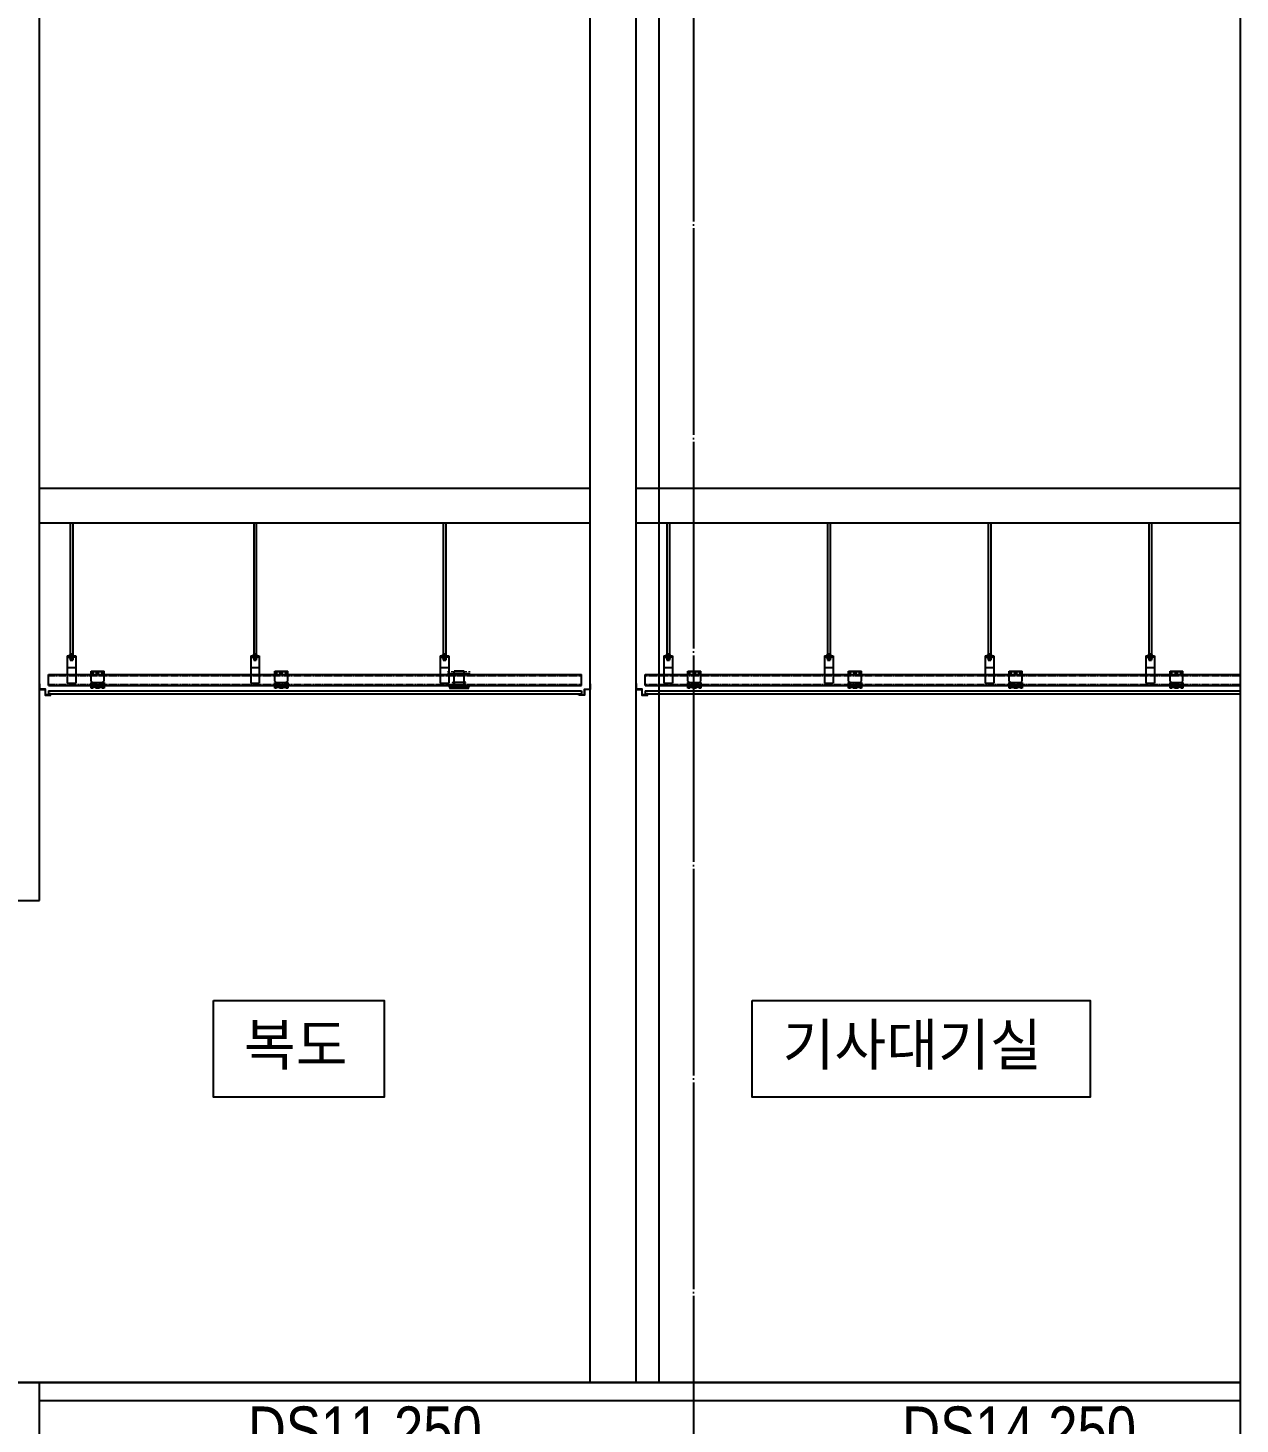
# Model space of a CAD drawing. Header units: millimetres. Extents: x 11948722 to 13111668, y -10771712 to -10232988.
# Drawn here: x 12189433 to 12194713, y -10556344 to -10550263 of the extents above; entities that cross this region are included whole.
import ezdxf
from ezdxf.enums import TextEntityAlignment as Align

# ---------------------------------------------------------------- set-up
doc = ezdxf.new("R2010")
doc.units = ezdxf.units.MM
doc.header["$LTSCALE"] = 150
doc.header["$MEASUREMENT"] = 0
doc.linetypes.add('CEN', pattern=[6.2, 6, -0.1, 0, -0.1])
doc.linetypes.add('Xref-계단단면도$0$HIDDEN', pattern=[0.375, 0.25, -0.125])
doc.layers.get('Defpoints').update_dxf_attribs({"color": 117, "linetype": 'CONTINUOUS'})
for name, color, linetype in [('A-중심선', 10, 'CEN'), ('CON-C', 2, 'CONTINUOUS'), ('ELE-06', 6, 'CONTINUOUS'), ('INS', 251, 'CONTINUOUS'), ('WAL', 3, 'CONTINUOUS'), ('Xref-계단단면도$0$4', 4, 'CONTINUOUS'), ('Xref-계단단면도$0$8', 8, 'CONTINUOUS'), ('Xref-계단단면도$0$ELE-3', 6, 'CONTINUOUS'), ('Xref-계단단면도$0$FIN', 5, 'CONTINUOUS'), ('Xref-계단단면도$0$TEX', 3, 'CONTINUOUS'), ('Xref-계단단면도$0$TEX-SYM', 3, 'CONTINUOUS')]:
    doc.layers.add(name, color=color, linetype=linetype)
doc.styles.add('A.NARROW', font='ARIALN.TTF')
doc.styles.add('Xref-계단단면도$0$돋움', font='')
doc.styles.get('Xref-계단단면도$0$돋움').set_extended_font_data('Dotum')

msp = doc.modelspace()

# ---------------------------------------------------------------- linework, layer by layer
at = {"layer": 'A-중심선'}
msp.add_line((12192332.6, -10528812.8), (12192332.6, -10580443.8), dxfattribs=at)
at = {"layer": 'A-중심선', "linetype": 'ByBlock', "ltscale": 0.5}
msp.add_line((12177087.3, -10556162.8), (12194713.3, -10556162.8), dxfattribs=at)
at = {"layer": 'CON-C'}
for p, q in [((12189482.6, -10554062.8), (12189482.6, -10546162.8)), ((12189182.6, -10554062.8), (12189482.6, -10554062.8)), ((12189482.6, -10556162.8), (12189182.6, -10556162.8)), ((12189482.6, -10564062.8), (12189482.6, -10556162.8)), ((12194713.3, -10556242.8), (12189482.6, -10556242.8))]:
    msp.add_line(p, q, dxfattribs=at)
at = {"layer": 'Defpoints', "ltscale": 1200}
msp.add_lwpolyline([(12177087.3, -10525959.4), (12194713.3, -10525959.4), (12194713.3, -10580443.8), (12177087.3, -10580443.8)], close=True, dxfattribs=at)
at = {"layer": 'ELE-06'}
msp.add_line((12194713.3, -10556162.8), (12189482.6, -10556162.8), dxfattribs=at)
at = {"layer": 'INS', "ltscale": 1200}
msp.add_line((12192182.6, -10556162.8), (12192182.6, -10546442.8), dxfattribs=at)
at = {"layer": 'WAL', "ltscale": 1200}
for p, q in [((12191882.6, -10556162.8), (12191882.6, -10546442.8)), ((12192082.6, -10556162.8), (12192082.6, -10546442.8))]:
    msp.add_line(p, q, dxfattribs=at)
at = {"layer": 'Xref-계단단면도$0$4', "ltscale": 0.1}
for points in [[(12189532.6, -10553168.8), (12189532.6, -10553162.8), (12189531.6, -10553162.8), (12189531.6, -10553167.8), (12189508.6, -10553167.8), (12189508.6, -10553142.8), (12189483.6, -10553142.8), (12189483.6, -10553118.8), (12189482.6, -10553118.8), (12189482.6, -10553143.8), (12189507.6, -10553143.8), (12189507.6, -10553168.8), (12189532.6, -10553168.8)], [(12191832.6, -10553168.8), (12191832.6, -10553162.8), (12191833.6, -10553162.8), (12191833.6, -10553167.8), (12191856.6, -10553167.8), (12191856.6, -10553142.8), (12191881.6, -10553142.8), (12191881.6, -10553118.8), (12191882.6, -10553118.8), (12191882.6, -10553143.8), (12191857.6, -10553143.8), (12191857.6, -10553168.8), (12191832.6, -10553168.8)], [(12192132.6, -10553168.8), (12192132.6, -10553162.8), (12192131.6, -10553162.8), (12192131.6, -10553167.8), (12192108.6, -10553167.8), (12192108.6, -10553142.8), (12192083.6, -10553142.8), (12192083.6, -10553118.8), (12192082.6, -10553118.8), (12192082.6, -10553143.8), (12192107.6, -10553143.8), (12192107.6, -10553168.8), (12192132.6, -10553168.8)]]:
    msp.add_lwpolyline(points, dxfattribs=at)
at = {"layer": 'Xref-계단단면도$0$8'}
for p, q in [((12189616.3, -10552417.8), (12189616.3, -10552994)), ((12189627.6, -10552417.8), (12189627.6, -10552994)), ((12190416.3, -10552417.8), (12190416.3, -10552994)), ((12190427.6, -10552417.8), (12190427.6, -10552994)), ((12191241.3, -10552417.8), (12191241.3, -10552994)), ((12191252.6, -10552417.8), (12191252.6, -10552994)), ((12192216.3, -10552417.8), (12192216.3, -10552994)), ((12192227.6, -10552417.8), (12192227.6, -10552994)), ((12192916.3, -10552417.8), (12192916.3, -10552994)), ((12192927.6, -10552417.8), (12192927.6, -10552994)), ((12193616.3, -10552417.8), (12193616.3, -10552994)), ((12193627.6, -10552417.8), (12193627.6, -10552994)), ((12194316.3, -10552417.8), (12194316.3, -10552994)), ((12194327.6, -10552417.8), (12194327.6, -10552994)), ((12189603.2, -10552997.8), (12189603.2, -10553116.5)), ((12189603.2, -10552997.8), (12189640.7, -10552997.8)), ((12189603.2, -10553001.5), (12189640.7, -10553001.5)), ((12189610.7, -10552994), (12189633.2, -10552994)), ((12189610.7, -10552994), (12189610.7, -10552997.8)), ((12189610.7, -10553001.5), (12189610.7, -10553005.3)), ((12189610.7, -10553005.3), (12189633.2, -10553005.3)), ((12189614.5, -10552994), (12189614.5, -10552997.8)), ((12189614.5, -10553001.5), (12189614.5, -10553005.3)), ((12189616.3, -10552989), (12189627.6, -10552989)), ((12189616.3, -10552991.5), (12189627.6, -10552991.5)), ((12189616.3, -10553005.3), (12189616.3, -10553016.5)), ((12189616.3, -10553006.5), (12189627.6, -10553006.5)), ((12189616.3, -10553009), (12189627.6, -10553009)), ((12189616.3, -10553011.5), (12189627.6, -10553011.5)), ((12189616.3, -10553014), (12189627.6, -10553014)), ((12189616.3, -10553014), (12189627.6, -10553014)), ((12189616.3, -10553016.5), (12189627.6, -10553016.5)), ((12189627.6, -10553005.3), (12189627.6, -10553016.5)), ((12189629.5, -10552994), (12189629.5, -10552997.8)), ((12189629.5, -10553001.5), (12189629.5, -10553005.3)), ((12189633.2, -10552994), (12189633.2, -10552997.8)), ((12189633.2, -10553001.5), (12189633.2, -10553005.3)), ((12189640.7, -10552997.8), (12189640.7, -10553116.5)), ((12190403.2, -10552997.8), (12190403.2, -10553116.5)), ((12190403.2, -10552997.8), (12190440.7, -10552997.8)), ((12190403.2, -10553001.5), (12190440.7, -10553001.5)), ((12190410.7, -10552994), (12190410.7, -10552997.8)), ((12190410.7, -10552994), (12190433.2, -10552994)), ((12190410.7, -10553001.5), (12190410.7, -10553005.3)), ((12190410.7, -10553005.3), (12190433.2, -10553005.3)), ((12190414.5, -10552994), (12190414.5, -10552997.8)), ((12190414.5, -10553001.5), (12190414.5, -10553005.3)), ((12190416.3, -10552989), (12190427.6, -10552989)), ((12190416.3, -10552991.5), (12190427.6, -10552991.5)), ((12190416.3, -10553005.3), (12190416.3, -10553016.5)), ((12190416.3, -10553006.5), (12190427.6, -10553006.5)), ((12190416.3, -10553009), (12190427.6, -10553009)), ((12190416.3, -10553011.5), (12190427.6, -10553011.5)), ((12190416.3, -10553014), (12190427.6, -10553014)), ((12190416.3, -10553014), (12190427.6, -10553014)), ((12190416.3, -10553016.5), (12190427.6, -10553016.5)), ((12190427.6, -10553005.3), (12190427.6, -10553016.5)), ((12190429.5, -10552994), (12190429.5, -10552997.8)), ((12190429.5, -10553001.5), (12190429.5, -10553005.3)), ((12190433.2, -10552994), (12190433.2, -10552997.8)), ((12190433.2, -10553001.5), (12190433.2, -10553005.3)), ((12190440.7, -10552997.8), (12190440.7, -10553116.5)), ((12191228.2, -10552997.8), (12191228.2, -10553116.5)), ((12191228.2, -10552997.8), (12191265.7, -10552997.8)), ((12191228.2, -10553001.5), (12191265.7, -10553001.5)), ((12191235.7, -10552994), (12191258.2, -10552994)), ((12191235.7, -10552994), (12191235.7, -10552997.8)), ((12191235.7, -10553001.5), (12191235.7, -10553005.3)), ((12191235.7, -10553005.3), (12191258.2, -10553005.3)), ((12191239.5, -10552994), (12191239.5, -10552997.8)), ((12191239.5, -10553001.5), (12191239.5, -10553005.3)), ((12191241.3, -10552989), (12191252.6, -10552989)), ((12191241.3, -10552991.5), (12191252.6, -10552991.5)), ((12191241.3, -10553005.3), (12191241.3, -10553016.5)), ((12191241.3, -10553006.5), (12191252.6, -10553006.5)), ((12191241.3, -10553009), (12191252.6, -10553009)), ((12191241.3, -10553011.5), (12191252.6, -10553011.5)), ((12191241.3, -10553014), (12191252.6, -10553014)), ((12191241.3, -10553014), (12191252.6, -10553014)), ((12191241.3, -10553016.5), (12191252.6, -10553016.5)), ((12191252.6, -10553005.3), (12191252.6, -10553016.5)), ((12191254.5, -10552994), (12191254.5, -10552997.8)), ((12191254.5, -10553001.5), (12191254.5, -10553005.3)), ((12191258.2, -10552994), (12191258.2, -10552997.8)), ((12191258.2, -10553001.5), (12191258.2, -10553005.3)), ((12191265.7, -10552997.8), (12191265.7, -10553116.5)), ((12192203.2, -10552997.8), (12192203.2, -10553116.5)), ((12192203.2, -10552997.8), (12192240.7, -10552997.8)), ((12192203.2, -10553001.5), (12192240.7, -10553001.5)), ((12192210.7, -10552994), (12192233.2, -10552994)), ((12192210.7, -10552994), (12192210.7, -10552997.8)), ((12192210.7, -10553001.5), (12192210.7, -10553005.3)), ((12192210.7, -10553005.3), (12192233.2, -10553005.3)), ((12192214.5, -10552994), (12192214.5, -10552997.8)), ((12192214.5, -10553001.5), (12192214.5, -10553005.3)), ((12192216.3, -10552989), (12192227.6, -10552989)), ((12192216.3, -10552991.5), (12192227.6, -10552991.5)), ((12192216.3, -10553005.3), (12192216.3, -10553016.5)), ((12192216.3, -10553006.5), (12192227.6, -10553006.5)), ((12192216.3, -10553009), (12192227.6, -10553009)), ((12192216.3, -10553011.5), (12192227.6, -10553011.5)), ((12192216.3, -10553014), (12192227.6, -10553014)), ((12192216.3, -10553014), (12192227.6, -10553014)), ((12192216.3, -10553016.5), (12192227.6, -10553016.5)), ((12192227.6, -10553005.3), (12192227.6, -10553016.5)), ((12192229.5, -10552994), (12192229.5, -10552997.8)), ((12192229.5, -10553001.5), (12192229.5, -10553005.3)), ((12192233.2, -10552994), (12192233.2, -10552997.8)), ((12192233.2, -10553001.5), (12192233.2, -10553005.3)), ((12192240.7, -10552997.8), (12192240.7, -10553116.5)), ((12192903.2, -10552997.8), (12192903.2, -10553116.5)), ((12192903.2, -10552997.8), (12192940.7, -10552997.8)), ((12192903.2, -10553001.5), (12192940.7, -10553001.5)), ((12192910.7, -10552994), (12192910.7, -10552997.8)), ((12192910.7, -10552994), (12192933.2, -10552994)), ((12192910.7, -10553001.5), (12192910.7, -10553005.3)), ((12192910.7, -10553005.3), (12192933.2, -10553005.3)), ((12192914.5, -10552994), (12192914.5, -10552997.8)), ((12192914.5, -10553001.5), (12192914.5, -10553005.3)), ((12192916.3, -10552989), (12192927.6, -10552989)), ((12192916.3, -10552991.5), (12192927.6, -10552991.5)), ((12192916.3, -10553005.3), (12192916.3, -10553016.5)), ((12192916.3, -10553006.5), (12192927.6, -10553006.5)), ((12192916.3, -10553009), (12192927.6, -10553009)), ((12192916.3, -10553011.5), (12192927.6, -10553011.5)), ((12192916.3, -10553014), (12192927.6, -10553014)), ((12192916.3, -10553014), (12192927.6, -10553014)), ((12192916.3, -10553016.5), (12192927.6, -10553016.5)), ((12192927.6, -10553005.3), (12192927.6, -10553016.5)), ((12192929.5, -10552994), (12192929.5, -10552997.8)), ((12192929.5, -10553001.5), (12192929.5, -10553005.3)), ((12192933.2, -10552994), (12192933.2, -10552997.8)), ((12192933.2, -10553001.5), (12192933.2, -10553005.3)), ((12192940.7, -10552997.8), (12192940.7, -10553116.5)), ((12193603.2, -10552997.8), (12193603.2, -10553116.5)), ((12193603.2, -10552997.8), (12193640.7, -10552997.8)), ((12193603.2, -10553001.5), (12193640.7, -10553001.5)), ((12193610.7, -10552994), (12193610.7, -10552997.8)), ((12193610.7, -10552994), (12193633.2, -10552994)), ((12193610.7, -10553001.5), (12193610.7, -10553005.3)), ((12193610.7, -10553005.3), (12193633.2, -10553005.3)), ((12193614.5, -10552994), (12193614.5, -10552997.8)), ((12193614.5, -10553001.5), (12193614.5, -10553005.3)), ((12193616.3, -10552989), (12193627.6, -10552989)), ((12193616.3, -10552991.5), (12193627.6, -10552991.5)), ((12193616.3, -10553005.3), (12193616.3, -10553016.5)), ((12193616.3, -10553006.5), (12193627.6, -10553006.5)), ((12193616.3, -10553009), (12193627.6, -10553009)), ((12193616.3, -10553011.5), (12193627.6, -10553011.5)), ((12193616.3, -10553014), (12193627.6, -10553014)), ((12193616.3, -10553014), (12193627.6, -10553014)), ((12193616.3, -10553016.5), (12193627.6, -10553016.5)), ((12193627.6, -10553005.3), (12193627.6, -10553016.5)), ((12193629.5, -10552994), (12193629.5, -10552997.8)), ((12193629.5, -10553001.5), (12193629.5, -10553005.3)), ((12193633.2, -10552994), (12193633.2, -10552997.8)), ((12193633.2, -10553001.5), (12193633.2, -10553005.3)), ((12193640.7, -10552997.8), (12193640.7, -10553116.5)), ((12194303.2, -10552997.8), (12194303.2, -10553116.5)), ((12194303.2, -10552997.8), (12194340.7, -10552997.8)), ((12194303.2, -10553001.5), (12194340.7, -10553001.5)), ((12194310.7, -10552994), (12194310.7, -10552997.8)), ((12194310.7, -10552994), (12194333.2, -10552994)), ((12194310.7, -10553001.5), (12194310.7, -10553005.3)), ((12194310.7, -10553005.3), (12194333.2, -10553005.3)), ((12194314.5, -10552994), (12194314.5, -10552997.8)), ((12194314.5, -10553001.5), (12194314.5, -10553005.3)), ((12194316.3, -10552989), (12194327.6, -10552989)), ((12194316.3, -10552991.5), (12194327.6, -10552991.5)), ((12194316.3, -10553005.3), (12194316.3, -10553016.5)), ((12194316.3, -10553006.5), (12194327.6, -10553006.5)), ((12194316.3, -10553009), (12194327.6, -10553009)), ((12194316.3, -10553011.5), (12194327.6, -10553011.5)), ((12194316.3, -10553014), (12194327.6, -10553014)), ((12194316.3, -10553014), (12194327.6, -10553014)), ((12194316.3, -10553016.5), (12194327.6, -10553016.5)), ((12194327.6, -10553005.3), (12194327.6, -10553016.5)), ((12194329.5, -10552994), (12194329.5, -10552997.8)), ((12194329.5, -10553001.5), (12194329.5, -10553005.3)), ((12194333.2, -10552994), (12194333.2, -10552997.8)), ((12194333.2, -10553001.5), (12194333.2, -10553005.3)), ((12194340.7, -10552997.8), (12194340.7, -10553116.5)), ((12189603.2, -10553047.8), (12189640.7, -10553047.8)), ((12189708, -10553064), (12189764.2, -10553064)), ((12189708, -10553107.8), (12189708, -10553064)), ((12189708, -10553066.5), (12189764.2, -10553066.5)), ((12189708, -10553075.3), (12189711.6, -10553075.3)), ((12189713.7, -10553075.3), (12189716.7, -10553075.3)), ((12189716.7, -10553069.4), (12189716.7, -10553064)), ((12189716.7, -10553075.3), (12189716.7, -10553071.1)), ((12189731.7, -10553069.4), (12189731.7, -10553064)), ((12189731.7, -10553075.3), (12189731.7, -10553071.1)), ((12189731.7, -10553075.3), (12189734.8, -10553075.3)), ((12189736.5, -10553075.3), (12189740.5, -10553075.3)), ((12189740.5, -10553069.4), (12189740.5, -10553064)), ((12189740.5, -10553075.3), (12189740.5, -10553071.1)), ((12189755.5, -10553069.4), (12189755.5, -10553064)), ((12189755.5, -10553075.3), (12189755.5, -10553071.1)), ((12189755.5, -10553075.3), (12189759.2, -10553075.3)), ((12189760.6, -10553075.3), (12189764.2, -10553075.3)), ((12189764.2, -10553107.8), (12189764.2, -10553064)), ((12190403.2, -10553047.8), (12190440.7, -10553047.8)), ((12190508, -10553064), (12190564.2, -10553064)), ((12190508, -10553107.8), (12190508, -10553064)), ((12190508, -10553066.5), (12190564.2, -10553066.5)), ((12190508, -10553075.3), (12190511.6, -10553075.3)), ((12190513.7, -10553075.3), (12190516.7, -10553075.3)), ((12190516.7, -10553069.4), (12190516.7, -10553064)), ((12190516.7, -10553075.3), (12190516.7, -10553071.1)), ((12190531.7, -10553069.4), (12190531.7, -10553064)), ((12190531.7, -10553075.3), (12190531.7, -10553071.1)), ((12190531.7, -10553075.3), (12190534.8, -10553075.3)), ((12190536.5, -10553075.3), (12190540.5, -10553075.3)), ((12190540.5, -10553069.4), (12190540.5, -10553064)), ((12190540.5, -10553075.3), (12190540.5, -10553071.1)), ((12190555.5, -10553069.4), (12190555.5, -10553064)), ((12190555.5, -10553075.3), (12190555.5, -10553071.1)), ((12190555.5, -10553075.3), (12190559.2, -10553075.3)), ((12190560.6, -10553075.3), (12190564.2, -10553075.3)), ((12190564.2, -10553107.8), (12190564.2, -10553064)), ((12191228.2, -10553047.8), (12191265.7, -10553047.8)), ((12191356.7, -10553075.3), (12191259.8, -10553075.3)), ((12191261.5, -10553075.3), (12191265.5, -10553075.3)), ((12191265.5, -10553069.4), (12191265.5, -10553064)), ((12191265.5, -10553075.3), (12191265.5, -10553071.1)), ((12191280.5, -10553069.4), (12191280.5, -10553064)), ((12191280.5, -10553075.3), (12191280.5, -10553071.1)), ((12191280.5, -10553075.3), (12191284.2, -10553075.3)), ((12191285.6, -10553075.3), (12191289.2, -10553075.3)), ((12191333, -10553064), (12191289.2, -10553064)), ((12191289.2, -10553107.8), (12191289.2, -10553064)), ((12191333, -10553066.5), (12191289.2, -10553066.5)), ((12191333, -10553107.8), (12191333, -10553064)), ((12191333, -10553075.3), (12191336.6, -10553075.3)), ((12191338.7, -10553075.3), (12191341.7, -10553075.3)), ((12191341.7, -10553069.4), (12191341.7, -10553064)), ((12191341.7, -10553075.3), (12191341.7, -10553071.1)), ((12191356.7, -10553069.4), (12191356.7, -10553064)), ((12191356.7, -10553075.3), (12191356.7, -10553071.1)), ((12192203.2, -10553047.8), (12192240.7, -10553047.8)), ((12192308, -10553064), (12192364.2, -10553064)), ((12192308, -10553107.8), (12192308, -10553064)), ((12192308, -10553066.5), (12192364.2, -10553066.5)), ((12192308, -10553075.3), (12192311.6, -10553075.3)), ((12192313.7, -10553075.3), (12192316.7, -10553075.3)), ((12192316.7, -10553069.4), (12192316.7, -10553064)), ((12192316.7, -10553075.3), (12192316.7, -10553071.1)), ((12192331.7, -10553069.4), (12192331.7, -10553064)), ((12192331.7, -10553075.3), (12192331.7, -10553071.1)), ((12192331.7, -10553075.3), (12192334.8, -10553075.3)), ((12192336.5, -10553075.3), (12192340.5, -10553075.3)), ((12192340.5, -10553069.4), (12192340.5, -10553064)), ((12192340.5, -10553075.3), (12192340.5, -10553071.1)), ((12192355.5, -10553069.4), (12192355.5, -10553064)), ((12192355.5, -10553075.3), (12192355.5, -10553071.1)), ((12192355.5, -10553075.3), (12192359.2, -10553075.3)), ((12192360.6, -10553075.3), (12192364.2, -10553075.3)), ((12192364.2, -10553107.8), (12192364.2, -10553064)), ((12192903.2, -10553047.8), (12192940.7, -10553047.8)), ((12193008, -10553064), (12193064.2, -10553064)), ((12193008, -10553107.8), (12193008, -10553064)), ((12193008, -10553066.5), (12193064.2, -10553066.5)), ((12193008, -10553075.3), (12193011.6, -10553075.3)), ((12193013.7, -10553075.3), (12193016.7, -10553075.3)), ((12193016.7, -10553069.4), (12193016.7, -10553064)), ((12193016.7, -10553075.3), (12193016.7, -10553071.1)), ((12193031.7, -10553069.4), (12193031.7, -10553064)), ((12193031.7, -10553075.3), (12193031.7, -10553071.1)), ((12193031.7, -10553075.3), (12193034.8, -10553075.3)), ((12193036.5, -10553075.3), (12193040.5, -10553075.3)), ((12193040.5, -10553069.4), (12193040.5, -10553064)), ((12193040.5, -10553075.3), (12193040.5, -10553071.1)), ((12193055.5, -10553069.4), (12193055.5, -10553064)), ((12193055.5, -10553075.3), (12193055.5, -10553071.1)), ((12193055.5, -10553075.3), (12193059.2, -10553075.3)), ((12193060.6, -10553075.3), (12193064.2, -10553075.3)), ((12193064.2, -10553107.8), (12193064.2, -10553064)), ((12193603.2, -10553047.8), (12193640.7, -10553047.8)), ((12193708, -10553064), (12193764.2, -10553064)), ((12193708, -10553107.8), (12193708, -10553064)), ((12193708, -10553066.5), (12193764.2, -10553066.5)), ((12193708, -10553075.3), (12193711.6, -10553075.3)), ((12193713.7, -10553075.3), (12193716.7, -10553075.3)), ((12193716.7, -10553069.4), (12193716.7, -10553064)), ((12193716.7, -10553075.3), (12193716.7, -10553071.1)), ((12193731.7, -10553069.4), (12193731.7, -10553064)), ((12193731.7, -10553075.3), (12193731.7, -10553071.1)), ((12193731.7, -10553075.3), (12193734.8, -10553075.3)), ((12193736.5, -10553075.3), (12193740.5, -10553075.3)), ((12193740.5, -10553069.4), (12193740.5, -10553064)), ((12193740.5, -10553075.3), (12193740.5, -10553071.1)), ((12193755.5, -10553069.4), (12193755.5, -10553064)), ((12193755.5, -10553075.3), (12193755.5, -10553071.1)), ((12193755.5, -10553075.3), (12193759.2, -10553075.3)), ((12193760.6, -10553075.3), (12193764.2, -10553075.3)), ((12193764.2, -10553107.8), (12193764.2, -10553064)), ((12194303.2, -10553047.8), (12194340.7, -10553047.8)), ((12194408, -10553064), (12194464.2, -10553064)), ((12194408, -10553107.8), (12194408, -10553064)), ((12194408, -10553066.5), (12194464.2, -10553066.5)), ((12194408, -10553075.3), (12194411.6, -10553075.3)), ((12194413.7, -10553075.3), (12194416.7, -10553075.3)), ((12194416.7, -10553069.4), (12194416.7, -10553064)), ((12194416.7, -10553075.3), (12194416.7, -10553071.1)), ((12194431.7, -10553069.4), (12194431.7, -10553064)), ((12194431.7, -10553075.3), (12194431.7, -10553071.1)), ((12194431.7, -10553075.3), (12194434.8, -10553075.3)), ((12194436.5, -10553075.3), (12194440.5, -10553075.3)), ((12194440.5, -10553069.4), (12194440.5, -10553064)), ((12194440.5, -10553075.3), (12194440.5, -10553071.1)), ((12194455.5, -10553069.4), (12194455.5, -10553064)), ((12194455.5, -10553075.3), (12194455.5, -10553071.1)), ((12194455.5, -10553075.3), (12194459.2, -10553075.3)), ((12194460.6, -10553075.3), (12194464.2, -10553075.3)), ((12194464.2, -10553107.8), (12194464.2, -10553064)), ((12189603.2, -10553116.5), (12189640.7, -10553116.5)), ((12189714.2, -10553114), (12189708, -10553107.8)), ((12189708, -10553114), (12189714.2, -10553114)), ((12189708, -10553137.8), (12189708, -10553114)), ((12189715.5, -10553137.8), (12189708, -10553137.8)), ((12189710.5, -10553135.3), (12189710.5, -10553116.5)), ((12189710.5, -10553116.5), (12189714.2, -10553116.5)), ((12189710.5, -10553124), (12189761.7, -10553124)), ((12189713.3, -10553135.3), (12189710.5, -10553135.3)), ((12189714.2, -10553114), (12189758, -10553114)), ((12189714.2, -10553116.5), (12189714.2, -10553114)), ((12189744.2, -10553137.8), (12189728, -10553137.8)), ((12189742.1, -10553135.3), (12189730.1, -10553135.3)), ((12189764.2, -10553137.8), (12189756.7, -10553137.8)), ((12189758, -10553114), (12189764.2, -10553107.8)), ((12189758, -10553114), (12189764.2, -10553114)), ((12189758, -10553116.5), (12189758, -10553114)), ((12189758, -10553116.5), (12189761.7, -10553116.5)), ((12189761.7, -10553135.3), (12189758.9, -10553135.3)), ((12189761.7, -10553116.5), (12189761.7, -10553135.3)), ((12189764.2, -10553114), (12189764.2, -10553137.8)), ((12190403.2, -10553116.5), (12190440.7, -10553116.5)), ((12190514.2, -10553114), (12190508, -10553107.8)), ((12190508, -10553114), (12190514.2, -10553114)), ((12190508, -10553137.8), (12190508, -10553114)), ((12190515.5, -10553137.8), (12190508, -10553137.8)), ((12190510.5, -10553135.3), (12190510.5, -10553116.5)), ((12190510.5, -10553116.5), (12190514.2, -10553116.5)), ((12190510.5, -10553124), (12190561.7, -10553124)), ((12190513.3, -10553135.3), (12190510.5, -10553135.3)), ((12190514.2, -10553114), (12190558, -10553114)), ((12190514.2, -10553116.5), (12190514.2, -10553114)), ((12190544.2, -10553137.8), (12190528, -10553137.8)), ((12190542.1, -10553135.3), (12190530.1, -10553135.3)), ((12190564.2, -10553137.8), (12190556.7, -10553137.8)), ((12190558, -10553114), (12190564.2, -10553107.8)), ((12190558, -10553114), (12190564.2, -10553114)), ((12190558, -10553116.5), (12190558, -10553114)), ((12190558, -10553116.5), (12190561.7, -10553116.5)), ((12190561.7, -10553135.3), (12190558.9, -10553135.3)), ((12190561.7, -10553116.5), (12190561.7, -10553135.3)), ((12190564.2, -10553114), (12190564.2, -10553137.8)), ((12191228.2, -10553116.5), (12191265.7, -10553116.5)), ((12191267.1, -10553135.3), (12191355.1, -10553135.3)), ((12191269.2, -10553137.8), (12191353, -10553137.8)), ((12191289.2, -10553137.8), (12191281.7, -10553137.8)), ((12191283, -10553114), (12191289.2, -10553107.8)), ((12191339.2, -10553114), (12191283, -10553114)), ((12191283, -10553114), (12191289.2, -10553114)), ((12191283, -10553116.5), (12191283, -10553114)), ((12191283, -10553116.5), (12191286.7, -10553116.5)), ((12191286.7, -10553135.3), (12191283.8, -10553135.3)), ((12191286.7, -10553116.5), (12191286.7, -10553135.3)), ((12191335.5, -10553124), (12191286.7, -10553124)), ((12191289.2, -10553114), (12191289.2, -10553137.8)), ((12191339.2, -10553114), (12191333, -10553107.8)), ((12191333, -10553114), (12191339.2, -10553114)), ((12191333, -10553137.8), (12191333, -10553114)), ((12191340.5, -10553137.8), (12191333, -10553137.8)), ((12191335.5, -10553135.3), (12191335.5, -10553116.5)), ((12191335.5, -10553116.5), (12191339.2, -10553116.5)), ((12191338.3, -10553135.3), (12191335.5, -10553135.3)), ((12191339.2, -10553116.5), (12191339.2, -10553114)), ((12192203.2, -10553116.5), (12192240.7, -10553116.5)), ((12192314.2, -10553114), (12192308, -10553107.8)), ((12192308, -10553137.8), (12192308, -10553114)), ((12192308, -10553114), (12192314.2, -10553114)), ((12192315.5, -10553137.8), (12192308, -10553137.8)), ((12192310.5, -10553135.3), (12192310.5, -10553116.5)), ((12192310.5, -10553116.5), (12192314.2, -10553116.5)), ((12192310.5, -10553124), (12192361.7, -10553124)), ((12192313.3, -10553135.3), (12192310.5, -10553135.3)), ((12192314.2, -10553114), (12192358, -10553114)), ((12192314.2, -10553116.5), (12192314.2, -10553114)), ((12192344.2, -10553137.8), (12192328, -10553137.8)), ((12192342.1, -10553135.3), (12192330.1, -10553135.3)), ((12192364.2, -10553137.8), (12192356.7, -10553137.8)), ((12192358, -10553114), (12192364.2, -10553107.8)), ((12192358, -10553114), (12192364.2, -10553114)), ((12192358, -10553116.5), (12192358, -10553114)), ((12192358, -10553116.5), (12192361.7, -10553116.5)), ((12192361.7, -10553135.3), (12192358.8, -10553135.3)), ((12192361.7, -10553116.5), (12192361.7, -10553135.3)), ((12192364.2, -10553114), (12192364.2, -10553137.8)), ((12192903.2, -10553116.5), (12192940.7, -10553116.5)), ((12193014.2, -10553114), (12193008, -10553107.8)), ((12193008, -10553114), (12193014.2, -10553114)), ((12193008, -10553137.8), (12193008, -10553114)), ((12193015.5, -10553137.8), (12193008, -10553137.8)), ((12193010.5, -10553135.3), (12193010.5, -10553116.5)), ((12193010.5, -10553116.5), (12193014.2, -10553116.5)), ((12193010.5, -10553124), (12193061.7, -10553124)), ((12193013.3, -10553135.3), (12193010.5, -10553135.3)), ((12193014.2, -10553116.5), (12193014.2, -10553114)), ((12193014.2, -10553114), (12193058, -10553114)), ((12193044.2, -10553137.8), (12193028, -10553137.8)), ((12193042.1, -10553135.3), (12193030.1, -10553135.3)), ((12193064.2, -10553137.8), (12193056.7, -10553137.8)), ((12193058, -10553114), (12193064.2, -10553107.8)), ((12193058, -10553114), (12193064.2, -10553114)), ((12193058, -10553116.5), (12193058, -10553114)), ((12193058, -10553116.5), (12193061.7, -10553116.5)), ((12193061.7, -10553135.3), (12193058.8, -10553135.3)), ((12193061.7, -10553116.5), (12193061.7, -10553135.3)), ((12193064.2, -10553114), (12193064.2, -10553137.8)), ((12193603.2, -10553116.5), (12193640.7, -10553116.5)), ((12193714.2, -10553114), (12193708, -10553107.8)), ((12193708, -10553114), (12193714.2, -10553114)), ((12193708, -10553137.8), (12193708, -10553114)), ((12193715.5, -10553137.8), (12193708, -10553137.8)), ((12193710.5, -10553135.3), (12193710.5, -10553116.5)), ((12193710.5, -10553116.5), (12193714.2, -10553116.5)), ((12193710.5, -10553124), (12193761.7, -10553124)), ((12193713.3, -10553135.3), (12193710.5, -10553135.3)), ((12193714.2, -10553114), (12193758, -10553114)), ((12193714.2, -10553116.5), (12193714.2, -10553114)), ((12193744.2, -10553137.8), (12193728, -10553137.8)), ((12193742.1, -10553135.3), (12193730.1, -10553135.3)), ((12193764.2, -10553137.8), (12193756.7, -10553137.8)), ((12193758, -10553114), (12193764.2, -10553107.8)), ((12193758, -10553114), (12193764.2, -10553114)), ((12193758, -10553116.5), (12193758, -10553114)), ((12193758, -10553116.5), (12193761.7, -10553116.5)), ((12193761.7, -10553135.3), (12193758.8, -10553135.3)), ((12193761.7, -10553116.5), (12193761.7, -10553135.3)), ((12193764.2, -10553114), (12193764.2, -10553137.8)), ((12194303.2, -10553116.5), (12194340.7, -10553116.5)), ((12194414.2, -10553114), (12194408, -10553107.8)), ((12194408, -10553114), (12194414.2, -10553114)), ((12194408, -10553137.8), (12194408, -10553114)), ((12194415.5, -10553137.8), (12194408, -10553137.8)), ((12194410.5, -10553135.3), (12194410.5, -10553116.5)), ((12194410.5, -10553116.5), (12194414.2, -10553116.5)), ((12194410.5, -10553124), (12194461.7, -10553124)), ((12194413.3, -10553135.3), (12194410.5, -10553135.3)), ((12194414.2, -10553114), (12194458, -10553114)), ((12194414.2, -10553116.5), (12194414.2, -10553114)), ((12194444.2, -10553137.8), (12194428, -10553137.8)), ((12194442.1, -10553135.3), (12194430.1, -10553135.3)), ((12194464.2, -10553137.8), (12194456.7, -10553137.8)), ((12194458, -10553114), (12194464.2, -10553107.8)), ((12194458, -10553114), (12194464.2, -10553114)), ((12194458, -10553116.5), (12194458, -10553114)), ((12194458, -10553116.5), (12194461.7, -10553116.5)), ((12194461.7, -10553135.3), (12194458.8, -10553135.3)), ((12194461.7, -10553116.5), (12194461.7, -10553135.3)), ((12194464.2, -10553114), (12194464.2, -10553137.8))]:
    msp.add_line(p, q, dxfattribs=at)
at = {"layer": 'Xref-계단단면도$0$8', "linetype": 'Xref-계단단면도$0$HIDDEN', "ltscale": 0.1}
for p, q in [((12189521.6, -10553082.8), (12191843.6, -10553082.8)), ((12189521.6, -10553122.8), (12191843.6, -10553122.8)), ((12192121.6, -10553082.8), (12194713.3, -10553082.8)), ((12192121.6, -10553122.8), (12194713.3, -10553122.8))]:
    msp.add_line(p, q, dxfattribs=at)
at = {"layer": 'Xref-계단단면도$0$8'}
for centre, radius, start, end in [((12189721.7, -10553137.8), 8.75, 16.60155, 163.39845), ((12189721.7, -10553137.8), 6.25, 0, 180), ((12189750.5, -10553137.8), 8.75, 16.60155, 163.39845), ((12189750.5, -10553137.8), 6.25, 0, 180), ((12190521.7, -10553137.8), 8.75, 16.60155, 163.39845), ((12190521.7, -10553137.8), 6.25, 0, 180), ((12190550.5, -10553137.8), 8.75, 16.60155, 163.39845), ((12190550.5, -10553137.8), 6.25, 0, 180), ((12191275.5, -10553137.8), 8.75, 16.60155, 163.39845), ((12191275.5, -10553137.8), 6.25, 0, 180), ((12191346.7, -10553137.8), 8.75, 16.60155, 163.39845), ((12191346.7, -10553137.8), 6.25, 0, 180), ((12192321.7, -10553137.8), 8.75, 16.60155, 163.39845), ((12192321.7, -10553137.8), 6.25, 0, 180), ((12192350.5, -10553137.8), 8.75, 16.60155, 163.39845), ((12192350.5, -10553137.8), 6.25, 0, 180), ((12193021.7, -10553137.8), 8.75, 16.60155, 163.39845), ((12193021.7, -10553137.8), 6.25, 0, 180), ((12193050.5, -10553137.8), 8.75, 16.60155, 163.39845), ((12193050.5, -10553137.8), 6.25, 0, 180), ((12193721.7, -10553137.8), 8.75, 16.60155, 163.39845), ((12193721.7, -10553137.8), 6.25, 0, 180), ((12193750.5, -10553137.8), 8.75, 16.60155, 163.39845), ((12193750.5, -10553137.8), 6.25, 0, 180), ((12194421.7, -10553137.8), 8.75, 16.60155, 163.39845), ((12194421.7, -10553137.8), 6.25, 0, 180), ((12194450.5, -10553137.8), 8.75, 16.60155, 163.39845), ((12194450.5, -10553137.8), 6.25, 0, 180)]:
    msp.add_arc(centre, radius, start, end, dxfattribs=at)
at = {"layer": 'Xref-계단단면도$0$ELE-3'}
for p, q in [((12189482.6, -10552267.8), (12191882.6, -10552267.8)), ((12192082.6, -10552267.8), (12194713.3, -10552267.8)), ((12189482.6, -10552417.8), (12191882.6, -10552417.8)), ((12192082.6, -10552417.8), (12194713.3, -10552417.8))]:
    msp.add_line(p, q, dxfattribs=at)
at = {"layer": 'Xref-계단단면도$0$FIN', "color": 8}
for p, q in [((12189521.6, -10553079), (12191843.6, -10553079)), ((12189521.6, -10553126.5), (12189521.6, -10553079)), ((12191843.6, -10553126.5), (12191843.6, -10553079)), ((12192121.6, -10553079), (12194713.3, -10553079)), ((12192121.6, -10553126.5), (12192121.6, -10553079)), ((12189521.6, -10553126.5), (12191843.6, -10553126.5)), ((12192121.6, -10553126.5), (12194713.3, -10553126.5))]:
    msp.add_line(p, q, dxfattribs=at)
at = {"layer": 'Xref-계단단면도$0$FIN', "color": 150}
for p, q in [((12189521.6, -10553150.3), (12191843.6, -10553150.3)), ((12189521.6, -10553162.8), (12191843.6, -10553162.8)), ((12192121.6, -10553150.3), (12194713.3, -10553150.3)), ((12192121.6, -10553162.8), (12194713.3, -10553162.8))]:
    msp.add_line(p, q, dxfattribs=at)
at = {"layer": 'Xref-계단단면도$0$FIN', "color": 150, "flags": 128}
for points in [[(12189521.6, -10553150.3), (12189521.6, -10553162.8)], [(12191843.6, -10553150.3), (12191843.6, -10553162.8)], [(12192121.6, -10553150.3), (12192121.6, -10553162.8)]]:
    msp.add_lwpolyline(points, dxfattribs=at)
at = {"layer": 'Xref-계단단면도$0$TEX-SYM'}
for points in [[(12190240.6, -10554499.4), (12190985, -10554499.4), (12190985, -10554919.4), (12190240.6, -10554919.4)], [(12192587.4, -10554499.4), (12194060.7, -10554499.4), (12194060.7, -10554919.4), (12192587.4, -10554919.4)]]:
    msp.add_lwpolyline(points, close=True, dxfattribs=at)

# ---------------------------------------------------------------- texts
at = {"layer": 'Defpoints', "style": 'A.NARROW'}
for s, p in [('DS11 250', (12190390.9, -10556367.2)), ('DS14 250', (12193241.2, -10556367.2))]:
    msp.add_text(s, height=200, dxfattribs=at).set_placement(p, align=Align.MIDDLE_LEFT)
at = {"layer": 'Xref-계단단면도$0$TEX', "style": 'Xref-계단단면도$0$돋움'}
for s, p in [('복도', (12190373.3, -10554691.3)), ('기사대기실', (12192720.2, -10554691.3))]:
    msp.add_text(s, height=180, dxfattribs=at).set_placement(p, align=Align.MIDDLE_LEFT)

doc.saveas('drawing.dxf')
